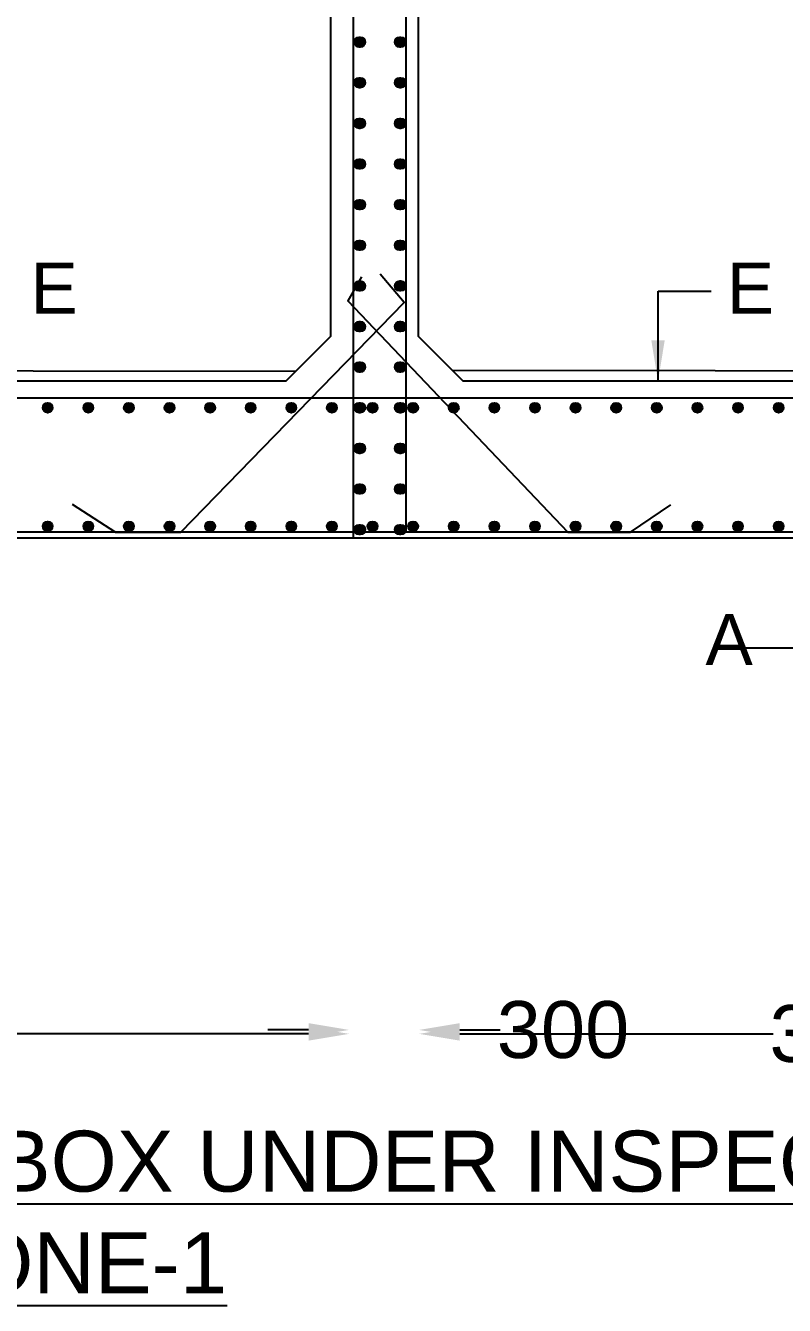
# Model space of a CAD drawing. Header units: millimetres. Extents: x 5124 to 2430164, y 2311 to 45642708.
# Drawn here: x 2342924 to 2346662, y 45629917 to 45636218 of the extents above; entities that cross this region are included whole.
import ezdxf

# ---------------------------------------------------------------- set-up
doc = ezdxf.new("R2010")
doc.units = ezdxf.units.MM
doc.header["$MEASUREMENT"] = 0
for name, color, linetype in [('DIMENSION', 7, 'Continuous'), ('DRAWING', 7, 'Continuous'), ('TEXT', 7, 'Continuous')]:
    doc.layers.add(name, color=color, linetype=linetype)
doc.styles.get("Standard").update_dxf_attribs({"font": 'arial.ttf', "height": 280})
doc.dimstyles.get("Standard").update_dxf_attribs({"dimtxt": 225, "dimasz": 200, "dimexe": 0.18, "dimexo": 0.0625, "dimgap": 0.09, "dimtad": 0, "dimdec": 0, "dimzin": 0, "dimdsep": 46, "dimtxsty": 'Standard', "dimcen": 0.09, "dimse1": 1, "dimse2": 1, "dimadec": 0, "dimazin": 0, "dimtfac": 1, "dimtdec": 0, "dimtofl": 0, "dimtmove": 0, "dimatfit": 3, "dimfxl": 1, "dimtolj": 1, "dimtzin": 0, "dimarcsym": 0})

# ---------------------------------------------------------------- blocks, each defined once
blk = doc.blocks.new('*D85')
at = {"layer": 'Defpoints', "color": 0, "transparency": 16777216}
for p in [(2340196.4, 45631265), (2344517.9, 45631265), (2344517.9, 45631254.3)]:
    blk.add_point(p, dxfattribs=at)
at = {"layer": 'DIMENSION', "color": 0, "lineweight": -2, "transparency": 16777216}
for p, q in [((2340396.4, 45631254.3), (2341939.5, 45631254.3)), ((2344317.9, 45631254.3), (2342774.8, 45631254.3))]:
    blk.add_line(p, q, dxfattribs=at)
at = {"layer": 'DIMENSION', "color": 0, "transparency": 16777216}
for points in [[(2340396.4, 45631287.6), (2340396.4, 45631221), (2340196.4, 45631254.3)], [(2344317.9, 45631287.6), (2344317.9, 45631221), (2344517.9, 45631254.3)]]:
    blk.add_solid(points, dxfattribs=at)
at = {"layer": 'DIMENSION', "color": 0, "transparency": 16777216, "insert": (2342357.2, 45631254.3), "char_height": 280, "attachment_point": 5}
blk.add_mtext('\\A1;3550', dxfattribs=at)
blk = doc.blocks.new('*D86')
at = {"layer": 'Defpoints', "color": 0, "transparency": 16777216}
for p in [(2344517.9, 45631265), (2344862.4, 45631273.6), (2344862.4, 45631265)]:
    blk.add_point(p, dxfattribs=at)
at = {"layer": 'DIMENSION', "color": 0, "lineweight": -2, "transparency": 16777216}
for p, q in [((2344317.9, 45631273.6), (2344117.9, 45631273.6)), ((2345062.4, 45631273.6), (2345262.4, 45631273.6))]:
    blk.add_line(p, q, dxfattribs=at)
at = {"layer": 'DIMENSION', "color": 0, "transparency": 16777216}
for points in [[(2344317.9, 45631307), (2344317.9, 45631240.3), (2344517.9, 45631273.6)], [(2345062.4, 45631307), (2345062.4, 45631240.3), (2344862.4, 45631273.6)]]:
    blk.add_solid(points, dxfattribs=at)
at = {"layer": 'DIMENSION', "color": 0, "transparency": 16777216, "insert": (2345571.2, 45631273.6), "char_height": 280, "attachment_point": 5}
blk.add_mtext('\\A1;300', dxfattribs=at)
blk = doc.blocks.new('*D87')
at = {"layer": 'Defpoints', "color": 0, "transparency": 16777216}
for p in [(2344862.4, 45631265), (2349184, 45631265), (2349184, 45631254.3)]:
    blk.add_point(p, dxfattribs=at)
at = {"layer": 'DIMENSION', "color": 0, "lineweight": -2, "transparency": 16777216}
for p, q in [((2345062.4, 45631254.3), (2346605.6, 45631254.3)), ((2348984, 45631254.3), (2347440.8, 45631254.3))]:
    blk.add_line(p, q, dxfattribs=at)
at = {"layer": 'DIMENSION', "color": 0, "transparency": 16777216}
for points in [[(2345062.4, 45631287.6), (2345062.4, 45631221), (2344862.4, 45631254.3)], [(2348984, 45631287.6), (2348984, 45631221), (2349184, 45631254.3)]]:
    blk.add_solid(points, dxfattribs=at)
at = {"layer": 'DIMENSION', "color": 0, "transparency": 16777216, "insert": (2347023.2, 45631254.3), "char_height": 280, "attachment_point": 5}
blk.add_mtext('\\A1;3550', dxfattribs=at)

msp = doc.modelspace()

# ---------------------------------------------------------------- hatches: boundary and pattern name
at = {"layer": 'DRAWING'}
for points in [[(2344591.6, 45636136.6, 0.973258), (2344543.1, 45636137.9), (2344543.1, 45636135.3, 0.973258)], [(2344591.7, 45636136.6, 1), (2344543.1, 45636136.6, 1)], [(2344592.6, 45636136.6, 0.973258), (2344544.1, 45636137.9), (2344544.1, 45636135.3, 0.973258)], [(2344592.7, 45636136.6, 1), (2344544.1, 45636136.6, 1)], [(2344593.6, 45636136.6, 0.973258), (2344545.1, 45636137.9), (2344545.1, 45636135.3, 0.973258)], [(2344593.7, 45636136.6, 1), (2344545.1, 45636136.6, 1)], [(2344594.6, 45636136.6, 0.973258), (2344546.1, 45636137.9), (2344546.1, 45636135.3, 0.973258)], [(2344594.7, 45636136.6, 1), (2344546.1, 45636136.6, 1)], [(2344595.6, 45636136.6, 0.973258), (2344547.1, 45636137.9), (2344547.1, 45636135.3, 0.973258)], [(2344595.7, 45636136.6, 1), (2344547.1, 45636136.6, 1)], [(2344596.6, 45636136.6, 0.973258), (2344548.1, 45636137.9), (2344548.1, 45636135.3, 0.973258)], [(2344596.7, 45636136.6, 1), (2344548.1, 45636136.6, 1)], [(2344791.6, 45636136.6, 0.973258), (2344743.1, 45636137.9), (2344743.1, 45636135.3, 0.973258)], [(2344791.7, 45636136.6, 1), (2344743.1, 45636136.6, 1)], [(2344792.6, 45636136.6, 0.973258), (2344744.1, 45636137.9), (2344744.1, 45636135.3, 0.973258)], [(2344792.7, 45636136.6, 1), (2344744.1, 45636136.6, 1)], [(2344793.6, 45636136.6, 0.973258), (2344745.1, 45636137.9), (2344745.1, 45636135.3, 0.973258)], [(2344793.7, 45636136.6, 1), (2344745.1, 45636136.6, 1)], [(2344794.6, 45636136.6, 0.973258), (2344746.1, 45636137.9), (2344746.1, 45636135.3, 0.973258)], [(2344794.7, 45636136.6, 1), (2344746.1, 45636136.6, 1)], [(2344795.6, 45636136.6, 0.973258), (2344747.1, 45636137.9), (2344747.1, 45636135.3, 0.973258)], [(2344795.7, 45636136.6, 1), (2344747.1, 45636136.6, 1)], [(2344796.6, 45636136.6, 0.973258), (2344748.1, 45636137.9), (2344748.1, 45636135.3, 0.973258)], [(2344796.7, 45636136.6, 1), (2344748.1, 45636136.6, 1)], [(2344591.6, 45635936.6, 0.973258), (2344543.1, 45635937.9), (2344543.1, 45635935.3, 0.973258)], [(2344591.7, 45635936.6, 1), (2344543.1, 45635936.6, 1)], [(2344592.6, 45635936.6, 0.973258), (2344544.1, 45635937.9), (2344544.1, 45635935.3, 0.973258)], [(2344592.7, 45635936.6, 1), (2344544.1, 45635936.6, 1)], [(2344593.6, 45635936.6, 0.973258), (2344545.1, 45635937.9), (2344545.1, 45635935.3, 0.973258)], [(2344593.7, 45635936.6, 1), (2344545.1, 45635936.6, 1)], [(2344594.6, 45635936.6, 0.973258), (2344546.1, 45635937.9), (2344546.1, 45635935.3, 0.973258)], [(2344594.7, 45635936.6, 1), (2344546.1, 45635936.6, 1)], [(2344595.6, 45635936.6, 0.973258), (2344547.1, 45635937.9), (2344547.1, 45635935.3, 0.973258)], [(2344595.7, 45635936.6, 1), (2344547.1, 45635936.6, 1)], [(2344596.6, 45635936.6, 0.973258), (2344548.1, 45635937.9), (2344548.1, 45635935.3, 0.973258)], [(2344596.7, 45635936.6, 1), (2344548.1, 45635936.6, 1)], [(2344791.6, 45635936.6, 0.973258), (2344743.1, 45635937.9), (2344743.1, 45635935.3, 0.973258)], [(2344791.7, 45635936.6, 1), (2344743.1, 45635936.6, 1)], [(2344792.6, 45635936.6, 0.973258), (2344744.1, 45635937.9), (2344744.1, 45635935.3, 0.973258)], [(2344792.7, 45635936.6, 1), (2344744.1, 45635936.6, 1)], [(2344793.6, 45635936.6, 0.973258), (2344745.1, 45635937.9), (2344745.1, 45635935.3, 0.973258)], [(2344793.7, 45635936.6, 1), (2344745.1, 45635936.6, 1)], [(2344794.6, 45635936.6, 0.973258), (2344746.1, 45635937.9), (2344746.1, 45635935.3, 0.973258)], [(2344794.7, 45635936.6, 1), (2344746.1, 45635936.6, 1)], [(2344795.6, 45635936.6, 0.973258), (2344747.1, 45635937.9), (2344747.1, 45635935.3, 0.973258)], [(2344795.7, 45635936.6, 1), (2344747.1, 45635936.6, 1)], [(2344796.6, 45635936.6, 0.973258), (2344748.1, 45635937.9), (2344748.1, 45635935.3, 0.973258)], [(2344796.7, 45635936.6, 1), (2344748.1, 45635936.6, 1)], [(2344591.6, 45635736.6, 0.973258), (2344543.1, 45635737.9), (2344543.1, 45635735.3, 0.973258)], [(2344591.7, 45635736.6, 1), (2344543.1, 45635736.6, 1)], [(2344592.6, 45635736.6, 0.973258), (2344544.1, 45635737.9), (2344544.1, 45635735.3, 0.973258)], [(2344592.7, 45635736.6, 1), (2344544.1, 45635736.6, 1)], [(2344593.6, 45635736.6, 0.973258), (2344545.1, 45635737.9), (2344545.1, 45635735.3, 0.973258)], [(2344593.7, 45635736.6, 1), (2344545.1, 45635736.6, 1)], [(2344594.6, 45635736.6, 0.973258), (2344546.1, 45635737.9), (2344546.1, 45635735.3, 0.973258)], [(2344594.7, 45635736.6, 1), (2344546.1, 45635736.6, 1)], [(2344595.6, 45635736.6, 0.973258), (2344547.1, 45635737.9), (2344547.1, 45635735.3, 0.973258)], [(2344595.7, 45635736.6, 1), (2344547.1, 45635736.6, 1)], [(2344596.6, 45635736.6, 0.973258), (2344548.1, 45635737.9), (2344548.1, 45635735.3, 0.973258)], [(2344596.7, 45635736.6, 1), (2344548.1, 45635736.6, 1)], [(2344791.6, 45635736.6, 0.973258), (2344743.1, 45635737.9), (2344743.1, 45635735.3, 0.973258)], [(2344791.7, 45635736.6, 1), (2344743.1, 45635736.6, 1)], [(2344792.6, 45635736.6, 0.973258), (2344744.1, 45635737.9), (2344744.1, 45635735.3, 0.973258)], [(2344792.7, 45635736.6, 1), (2344744.1, 45635736.6, 1)], [(2344793.6, 45635736.6, 0.973258), (2344745.1, 45635737.9), (2344745.1, 45635735.3, 0.973258)], [(2344793.7, 45635736.6, 1), (2344745.1, 45635736.6, 1)], [(2344794.6, 45635736.6, 0.973258), (2344746.1, 45635737.9), (2344746.1, 45635735.3, 0.973258)], [(2344794.7, 45635736.6, 1), (2344746.1, 45635736.6, 1)], [(2344795.6, 45635736.6, 0.973258), (2344747.1, 45635737.9), (2344747.1, 45635735.3, 0.973258)], [(2344795.7, 45635736.6, 1), (2344747.1, 45635736.6, 1)], [(2344796.6, 45635736.6, 0.973258), (2344748.1, 45635737.9), (2344748.1, 45635735.3, 0.973258)], [(2344796.7, 45635736.6, 1), (2344748.1, 45635736.6, 1)], [(2344591.6, 45635536.6, 0.973258), (2344543.1, 45635537.9), (2344543.1, 45635535.3, 0.973258)], [(2344591.7, 45635536.6, 1), (2344543.1, 45635536.6, 1)], [(2344592.6, 45635536.6, 0.973258), (2344544.1, 45635537.9), (2344544.1, 45635535.3, 0.973258)], [(2344592.7, 45635536.6, 1), (2344544.1, 45635536.6, 1)], [(2344593.6, 45635536.6, 0.973258), (2344545.1, 45635537.9), (2344545.1, 45635535.3, 0.973258)], [(2344593.7, 45635536.6, 1), (2344545.1, 45635536.6, 1)], [(2344594.6, 45635536.6, 0.973258), (2344546.1, 45635537.9), (2344546.1, 45635535.3, 0.973258)], [(2344594.7, 45635536.6, 1), (2344546.1, 45635536.6, 1)], [(2344595.6, 45635536.6, 0.973258), (2344547.1, 45635537.9), (2344547.1, 45635535.3, 0.973258)], [(2344595.7, 45635536.6, 1), (2344547.1, 45635536.6, 1)], [(2344596.6, 45635536.6, 0.973258), (2344548.1, 45635537.9), (2344548.1, 45635535.3, 0.973258)], [(2344596.7, 45635536.6, 1), (2344548.1, 45635536.6, 1)], [(2344791.6, 45635536.6, 0.973258), (2344743.1, 45635537.9), (2344743.1, 45635535.3, 0.973258)], [(2344791.7, 45635536.6, 1), (2344743.1, 45635536.6, 1)], [(2344792.6, 45635536.6, 0.973258), (2344744.1, 45635537.9), (2344744.1, 45635535.3, 0.973258)], [(2344792.7, 45635536.6, 1), (2344744.1, 45635536.6, 1)], [(2344793.6, 45635536.6, 0.973258), (2344745.1, 45635537.9), (2344745.1, 45635535.3, 0.973258)], [(2344793.7, 45635536.6, 1), (2344745.1, 45635536.6, 1)], [(2344794.6, 45635536.6, 0.973258), (2344746.1, 45635537.9), (2344746.1, 45635535.3, 0.973258)], [(2344794.7, 45635536.6, 1), (2344746.1, 45635536.6, 1)], [(2344795.6, 45635536.6, 0.973258), (2344747.1, 45635537.9), (2344747.1, 45635535.3, 0.973258)], [(2344795.7, 45635536.6, 1), (2344747.1, 45635536.6, 1)], [(2344796.6, 45635536.6, 0.973258), (2344748.1, 45635537.9), (2344748.1, 45635535.3, 0.973258)], [(2344796.7, 45635536.6, 1), (2344748.1, 45635536.6, 1)], [(2344591.6, 45635336.6, 0.973258), (2344543.1, 45635337.9), (2344543.1, 45635335.3, 0.973258)], [(2344591.7, 45635336.6, 1), (2344543.1, 45635336.6, 1)], [(2344592.6, 45635336.6, 0.973258), (2344544.1, 45635337.9), (2344544.1, 45635335.3, 0.973258)], [(2344592.7, 45635336.6, 1), (2344544.1, 45635336.6, 1)], [(2344593.6, 45635336.6, 0.973258), (2344545.1, 45635337.9), (2344545.1, 45635335.3, 0.973258)], [(2344593.7, 45635336.6, 1), (2344545.1, 45635336.6, 1)], [(2344594.6, 45635336.6, 0.973258), (2344546.1, 45635337.9), (2344546.1, 45635335.3, 0.973258)], [(2344594.7, 45635336.6, 1), (2344546.1, 45635336.6, 1)], [(2344595.6, 45635336.6, 0.973258), (2344547.1, 45635337.9), (2344547.1, 45635335.3, 0.973258)], [(2344595.7, 45635336.6, 1), (2344547.1, 45635336.6, 1)], [(2344596.6, 45635336.6, 0.973258), (2344548.1, 45635337.9), (2344548.1, 45635335.3, 0.973258)], [(2344596.7, 45635336.6, 1), (2344548.1, 45635336.6, 1)], [(2344791.6, 45635336.6, 0.973258), (2344743.1, 45635337.9), (2344743.1, 45635335.3, 0.973258)], [(2344791.7, 45635336.6, 1), (2344743.1, 45635336.6, 1)], [(2344792.6, 45635336.6, 0.973258), (2344744.1, 45635337.9), (2344744.1, 45635335.3, 0.973258)], [(2344792.7, 45635336.6, 1), (2344744.1, 45635336.6, 1)], [(2344793.6, 45635336.6, 0.973258), (2344745.1, 45635337.9), (2344745.1, 45635335.3, 0.973258)], [(2344793.7, 45635336.6, 1), (2344745.1, 45635336.6, 1)], [(2344794.6, 45635336.6, 0.973258), (2344746.1, 45635337.9), (2344746.1, 45635335.3, 0.973258)], [(2344794.7, 45635336.6, 1), (2344746.1, 45635336.6, 1)], [(2344795.6, 45635336.6, 0.973258), (2344747.1, 45635337.9), (2344747.1, 45635335.3, 0.973258)], [(2344795.7, 45635336.6, 1), (2344747.1, 45635336.6, 1)], [(2344796.6, 45635336.6, 0.973258), (2344748.1, 45635337.9), (2344748.1, 45635335.3, 0.973258)], [(2344796.7, 45635336.6, 1), (2344748.1, 45635336.6, 1)], [(2344591.6, 45635136.6, 0.973258), (2344543.1, 45635137.9), (2344543.1, 45635135.3, 0.973258)], [(2344591.7, 45635136.6, 1), (2344543.1, 45635136.6, 1)], [(2344592.6, 45635136.6, 0.973258), (2344544.1, 45635137.9), (2344544.1, 45635135.3, 0.973258)], [(2344592.7, 45635136.6, 1), (2344544.1, 45635136.6, 1)], [(2344593.6, 45635136.6, 0.973258), (2344545.1, 45635137.9), (2344545.1, 45635135.3, 0.973258)], [(2344593.7, 45635136.6, 1), (2344545.1, 45635136.6, 1)], [(2344594.6, 45635136.6, 0.973258), (2344546.1, 45635137.9), (2344546.1, 45635135.3, 0.973258)], [(2344594.7, 45635136.6, 1), (2344546.1, 45635136.6, 1)], [(2344595.6, 45635136.6, 0.973258), (2344547.1, 45635137.9), (2344547.1, 45635135.3, 0.973258)], [(2344595.7, 45635136.6, 1), (2344547.1, 45635136.6, 1)], [(2344596.6, 45635136.6, 0.973258), (2344548.1, 45635137.9), (2344548.1, 45635135.3, 0.973258)], [(2344596.7, 45635136.6, 1), (2344548.1, 45635136.6, 1)], [(2344791.6, 45635136.6, 0.973258), (2344743.1, 45635137.9), (2344743.1, 45635135.3, 0.973258)], [(2344791.7, 45635136.6, 1), (2344743.1, 45635136.6, 1)], [(2344792.6, 45635136.6, 0.973258), (2344744.1, 45635137.9), (2344744.1, 45635135.3, 0.973258)], [(2344792.7, 45635136.6, 1), (2344744.1, 45635136.6, 1)], [(2344793.6, 45635136.6, 0.973258), (2344745.1, 45635137.9), (2344745.1, 45635135.3, 0.973258)], [(2344793.7, 45635136.6, 1), (2344745.1, 45635136.6, 1)], [(2344794.6, 45635136.6, 0.973258), (2344746.1, 45635137.9), (2344746.1, 45635135.3, 0.973258)], [(2344794.7, 45635136.6, 1), (2344746.1, 45635136.6, 1)], [(2344795.6, 45635136.6, 0.973258), (2344747.1, 45635137.9), (2344747.1, 45635135.3, 0.973258)], [(2344795.7, 45635136.6, 1), (2344747.1, 45635136.6, 1)], [(2344796.6, 45635136.6, 0.973258), (2344748.1, 45635137.9), (2344748.1, 45635135.3, 0.973258)], [(2344796.7, 45635136.6, 1), (2344748.1, 45635136.6, 1)], [(2344591.6, 45634936.6, 0.973258), (2344543.1, 45634937.9), (2344543.1, 45634935.3, 0.973258)], [(2344591.7, 45634936.6, 1), (2344543.1, 45634936.6, 1)], [(2344592.6, 45634936.6, 0.973258), (2344544.1, 45634937.9), (2344544.1, 45634935.3, 0.973258)], [(2344592.7, 45634936.6, 1), (2344544.1, 45634936.6, 1)], [(2344593.6, 45634936.6, 0.973258), (2344545.1, 45634937.9), (2344545.1, 45634935.3, 0.973258)], [(2344593.7, 45634936.6, 1), (2344545.1, 45634936.6, 1)], [(2344594.6, 45634936.6, 0.973258), (2344546.1, 45634937.9), (2344546.1, 45634935.3, 0.973258)], [(2344594.7, 45634936.6, 1), (2344546.1, 45634936.6, 1)], [(2344595.6, 45634936.6, 0.973258), (2344547.1, 45634937.9), (2344547.1, 45634935.3, 0.973258)], [(2344595.7, 45634936.6, 1), (2344547.1, 45634936.6, 1)], [(2344596.6, 45634936.6, 0.973258), (2344548.1, 45634937.9), (2344548.1, 45634935.3, 0.973258)], [(2344596.7, 45634936.6, 1), (2344548.1, 45634936.6, 1)], [(2344791.6, 45634936.6, 0.973258), (2344743.1, 45634937.9), (2344743.1, 45634935.3, 0.973258)], [(2344791.7, 45634936.6, 1), (2344743.1, 45634936.6, 1)], [(2344792.6, 45634936.6, 0.973258), (2344744.1, 45634937.9), (2344744.1, 45634935.3, 0.973258)], [(2344792.7, 45634936.6, 1), (2344744.1, 45634936.6, 1)], [(2344793.6, 45634936.6, 0.973258), (2344745.1, 45634937.9), (2344745.1, 45634935.3, 0.973258)], [(2344793.7, 45634936.6, 1), (2344745.1, 45634936.6, 1)], [(2344794.6, 45634936.6, 0.973258), (2344746.1, 45634937.9), (2344746.1, 45634935.3, 0.973258)], [(2344794.7, 45634936.6, 1), (2344746.1, 45634936.6, 1)], [(2344795.6, 45634936.6, 0.973258), (2344747.1, 45634937.9), (2344747.1, 45634935.3, 0.973258)], [(2344795.7, 45634936.6, 1), (2344747.1, 45634936.6, 1)], [(2344796.6, 45634936.6, 0.973258), (2344748.1, 45634937.9), (2344748.1, 45634935.3, 0.973258)], [(2344796.7, 45634936.6, 1), (2344748.1, 45634936.6, 1)], [(2344591.6, 45634736.6, 0.973258), (2344543.1, 45634737.9), (2344543.1, 45634735.3, 0.973258)], [(2344591.7, 45634736.6, 1), (2344543.1, 45634736.6, 1)], [(2344592.6, 45634736.6, 0.973258), (2344544.1, 45634737.9), (2344544.1, 45634735.3, 0.973258)], [(2344592.7, 45634736.6, 1), (2344544.1, 45634736.6, 1)], [(2344593.6, 45634736.6, 0.973258), (2344545.1, 45634737.9), (2344545.1, 45634735.3, 0.973258)], [(2344593.7, 45634736.6, 1), (2344545.1, 45634736.6, 1)], [(2344594.6, 45634736.6, 0.973258), (2344546.1, 45634737.9), (2344546.1, 45634735.3, 0.973258)], [(2344594.7, 45634736.6, 1), (2344546.1, 45634736.6, 1)], [(2344595.6, 45634736.6, 0.973258), (2344547.1, 45634737.9), (2344547.1, 45634735.3, 0.973258)], [(2344595.7, 45634736.6, 1), (2344547.1, 45634736.6, 1)], [(2344596.6, 45634736.6, 0.973258), (2344548.1, 45634737.9), (2344548.1, 45634735.3, 0.973258)], [(2344596.7, 45634736.6, 1), (2344548.1, 45634736.6, 1)], [(2344791.6, 45634736.6, 0.973258), (2344743.1, 45634737.9), (2344743.1, 45634735.3, 0.973258)], [(2344791.7, 45634736.6, 1), (2344743.1, 45634736.6, 1)], [(2344792.6, 45634736.6, 0.973258), (2344744.1, 45634737.9), (2344744.1, 45634735.3, 0.973258)], [(2344792.7, 45634736.6, 1), (2344744.1, 45634736.6, 1)], [(2344793.6, 45634736.6, 0.973258), (2344745.1, 45634737.9), (2344745.1, 45634735.3, 0.973258)], [(2344793.7, 45634736.6, 1), (2344745.1, 45634736.6, 1)], [(2344794.6, 45634736.6, 0.973258), (2344746.1, 45634737.9), (2344746.1, 45634735.3, 0.973258)], [(2344794.7, 45634736.6, 1), (2344746.1, 45634736.6, 1)], [(2344795.6, 45634736.6, 0.973258), (2344747.1, 45634737.9), (2344747.1, 45634735.3, 0.973258)], [(2344795.7, 45634736.6, 1), (2344747.1, 45634736.6, 1)], [(2344796.6, 45634736.6, 0.973258), (2344748.1, 45634737.9), (2344748.1, 45634735.3, 0.973258)], [(2344796.7, 45634736.6, 1), (2344748.1, 45634736.6, 1)], [(2344591.6, 45634536.6, 0.973258), (2344543.1, 45634537.9), (2344543.1, 45634535.3, 0.973258)], [(2344591.7, 45634536.6, 1), (2344543.1, 45634536.6, 1)], [(2344592.6, 45634536.6, 0.973258), (2344544.1, 45634537.9), (2344544.1, 45634535.3, 0.973258)], [(2344592.7, 45634536.6, 1), (2344544.1, 45634536.6, 1)], [(2344593.6, 45634536.6, 0.973258), (2344545.1, 45634537.9), (2344545.1, 45634535.3, 0.973258)], [(2344593.7, 45634536.6, 1), (2344545.1, 45634536.6, 1)], [(2344594.6, 45634536.6, 0.973258), (2344546.1, 45634537.9), (2344546.1, 45634535.3, 0.973258)], [(2344594.7, 45634536.6, 1), (2344546.1, 45634536.6, 1)], [(2344595.6, 45634536.6, 0.973258), (2344547.1, 45634537.9), (2344547.1, 45634535.3, 0.973258)], [(2344595.7, 45634536.6, 1), (2344547.1, 45634536.6, 1)], [(2344596.6, 45634536.6, 0.973258), (2344548.1, 45634537.9), (2344548.1, 45634535.3, 0.973258)], [(2344596.7, 45634536.6, 1), (2344548.1, 45634536.6, 1)], [(2344791.6, 45634536.6, 0.973258), (2344743.1, 45634537.9), (2344743.1, 45634535.3, 0.973258)], [(2344791.7, 45634536.6, 1), (2344743.1, 45634536.6, 1)], [(2344792.6, 45634536.6, 0.973258), (2344744.1, 45634537.9), (2344744.1, 45634535.3, 0.973258)], [(2344792.7, 45634536.6, 1), (2344744.1, 45634536.6, 1)], [(2344793.6, 45634536.6, 0.973258), (2344745.1, 45634537.9), (2344745.1, 45634535.3, 0.973258)], [(2344793.7, 45634536.6, 1), (2344745.1, 45634536.6, 1)], [(2344794.6, 45634536.6, 0.973258), (2344746.1, 45634537.9), (2344746.1, 45634535.3, 0.973258)], [(2344794.7, 45634536.6, 1), (2344746.1, 45634536.6, 1)], [(2344795.6, 45634536.6, 0.973258), (2344747.1, 45634537.9), (2344747.1, 45634535.3, 0.973258)], [(2344795.7, 45634536.6, 1), (2344747.1, 45634536.6, 1)], [(2344796.6, 45634536.6, 0.973258), (2344748.1, 45634537.9), (2344748.1, 45634535.3, 0.973258)], [(2344796.7, 45634536.6, 1), (2344748.1, 45634536.6, 1)], [(2343057.4, 45634336.6, 0.973258), (2343008.9, 45634337.9), (2343008.9, 45634335.3, 0.973258)], [(2343057.5, 45634336.6, 0.973258), (2343008.9, 45634337.9), (2343008.9, 45634335.3, 0.973258)], [(2343257.4, 45634336.6, 0.973258), (2343208.9, 45634337.9), (2343208.9, 45634335.3, 0.973258)], [(2343257.5, 45634336.6, 0.973258), (2343208.9, 45634337.9), (2343208.9, 45634335.3, 0.973258)], [(2343457.4, 45634336.6, 0.973258), (2343408.9, 45634337.9), (2343408.9, 45634335.3, 0.973258)], [(2343457.5, 45634336.6, 0.973258), (2343408.9, 45634337.9), (2343408.9, 45634335.3, 0.973258)], [(2343657.4, 45634336.6, 0.973258), (2343608.9, 45634337.9), (2343608.9, 45634335.3, 0.973258)], [(2343657.5, 45634336.6, 0.973258), (2343608.9, 45634337.9), (2343608.9, 45634335.3, 0.973258)], [(2343857.4, 45634336.6, 0.973258), (2343808.9, 45634337.9), (2343808.9, 45634335.3, 0.973258)], [(2343857.5, 45634336.6, 0.973258), (2343808.9, 45634337.9), (2343808.9, 45634335.3, 0.973258)], [(2344057.4, 45634336.6, 0.973258), (2344008.9, 45634337.9), (2344008.9, 45634335.3, 0.973258)], [(2344057.5, 45634336.6, 0.973258), (2344008.9, 45634337.9), (2344008.9, 45634335.3, 0.973258)], [(2344257.4, 45634336.6, 0.973258), (2344208.9, 45634337.9), (2344208.9, 45634335.3, 0.973258)], [(2344257.5, 45634336.6, 0.973258), (2344208.9, 45634337.9), (2344208.9, 45634335.3, 0.973258)], [(2344457.4, 45634336.6, 0.973258), (2344408.9, 45634337.9), (2344408.9, 45634335.3, 0.973258)], [(2344457.5, 45634336.6, 0.973258), (2344408.9, 45634337.9), (2344408.9, 45634335.3, 0.973258)], [(2344591.6, 45634336.6, 0.973258), (2344543.1, 45634337.9), (2344543.1, 45634335.3, 0.973258)], [(2344591.7, 45634336.6, 1), (2344543.1, 45634336.6, 1)], [(2344592.6, 45634336.6, 0.973258), (2344544.1, 45634337.9), (2344544.1, 45634335.3, 0.973258)], [(2344592.7, 45634336.6, 1), (2344544.1, 45634336.6, 1)], [(2344593.6, 45634336.6, 0.973258), (2344545.1, 45634337.9), (2344545.1, 45634335.3, 0.973258)], [(2344593.7, 45634336.6, 1), (2344545.1, 45634336.6, 1)], [(2344594.6, 45634336.6, 0.973258), (2344546.1, 45634337.9), (2344546.1, 45634335.3, 0.973258)], [(2344594.7, 45634336.6, 1), (2344546.1, 45634336.6, 1)], [(2344595.6, 45634336.6, 0.973258), (2344547.1, 45634337.9), (2344547.1, 45634335.3, 0.973258)], [(2344595.7, 45634336.6, 1), (2344547.1, 45634336.6, 1)], [(2344596.6, 45634336.6, 0.973258), (2344548.1, 45634337.9), (2344548.1, 45634335.3, 0.973258)], [(2344596.7, 45634336.6, 1), (2344548.1, 45634336.6, 1)], [(2344657.4, 45634336.6, 0.973258), (2344608.9, 45634337.9), (2344608.9, 45634335.3, 0.973258)], [(2344657.5, 45634336.6, 0.973258), (2344608.9, 45634337.9), (2344608.9, 45634335.3, 0.973258)], [(2344791.6, 45634336.6, 0.973258), (2344743.1, 45634337.9), (2344743.1, 45634335.3, 0.973258)], [(2344791.7, 45634336.6, 1), (2344743.1, 45634336.6, 1)], [(2344792.6, 45634336.6, 0.973258), (2344744.1, 45634337.9), (2344744.1, 45634335.3, 0.973258)], [(2344792.7, 45634336.6, 1), (2344744.1, 45634336.6, 1)], [(2344793.6, 45634336.6, 0.973258), (2344745.1, 45634337.9), (2344745.1, 45634335.3, 0.973258)], [(2344793.7, 45634336.6, 1), (2344745.1, 45634336.6, 1)], [(2344794.6, 45634336.6, 0.973258), (2344746.1, 45634337.9), (2344746.1, 45634335.3, 0.973258)], [(2344794.7, 45634336.6, 1), (2344746.1, 45634336.6, 1)], [(2344795.6, 45634336.6, 0.973258), (2344747.1, 45634337.9), (2344747.1, 45634335.3, 0.973258)], [(2344795.7, 45634336.6, 1), (2344747.1, 45634336.6, 1)], [(2344796.6, 45634336.6, 0.973258), (2344748.1, 45634337.9), (2344748.1, 45634335.3, 0.973258)], [(2344796.7, 45634336.6, 1), (2344748.1, 45634336.6, 1)], [(2344857.4, 45634336.6, 0.973258), (2344808.9, 45634337.9), (2344808.9, 45634335.3, 0.973258)], [(2344857.5, 45634336.6, 0.973258), (2344808.9, 45634337.9), (2344808.9, 45634335.3, 0.973258)], [(2345057.4, 45634336.6, 0.973258), (2345008.9, 45634337.9), (2345008.9, 45634335.3, 0.973258)], [(2345057.5, 45634336.6, 0.973258), (2345008.9, 45634337.9), (2345008.9, 45634335.3, 0.973258)], [(2345257.4, 45634336.6, 0.973258), (2345208.9, 45634337.9), (2345208.9, 45634335.3, 0.973258)], [(2345257.5, 45634336.6, 0.973258), (2345208.9, 45634337.9), (2345208.9, 45634335.3, 0.973258)], [(2345457.4, 45634336.6, 0.973258), (2345408.9, 45634337.9), (2345408.9, 45634335.3, 0.973258)], [(2345457.5, 45634336.6, 0.973258), (2345408.9, 45634337.9), (2345408.9, 45634335.3, 0.973258)], [(2345657.4, 45634336.6, 0.973258), (2345608.9, 45634337.9), (2345608.9, 45634335.3, 0.973258)], [(2345657.5, 45634336.6, 0.973258), (2345608.9, 45634337.9), (2345608.9, 45634335.3, 0.973258)], [(2345857.4, 45634336.6, 0.973258), (2345808.9, 45634337.9), (2345808.9, 45634335.3, 0.973258)], [(2345857.5, 45634336.6, 0.973258), (2345808.9, 45634337.9), (2345808.9, 45634335.3, 0.973258)], [(2346057.4, 45634336.6, 0.973258), (2346008.9, 45634337.9), (2346008.9, 45634335.3, 0.973258)], [(2346057.5, 45634336.6, 0.973258), (2346008.9, 45634337.9), (2346008.9, 45634335.3, 0.973258)], [(2346257.4, 45634336.6, 0.973258), (2346208.9, 45634337.9), (2346208.9, 45634335.3, 0.973258)], [(2346257.5, 45634336.6, 0.973258), (2346208.9, 45634337.9), (2346208.9, 45634335.3, 0.973258)], [(2346457.4, 45634336.6, 0.973258), (2346408.9, 45634337.9), (2346408.9, 45634335.3, 0.973258)], [(2346457.5, 45634336.6, 0.973258), (2346408.9, 45634337.9), (2346408.9, 45634335.3, 0.973258)], [(2346657.4, 45634336.6, 0.973258), (2346608.9, 45634337.9), (2346608.9, 45634335.3, 0.973258)], [(2346657.5, 45634336.6, 0.973258), (2346608.9, 45634337.9), (2346608.9, 45634335.3, 0.973258)], [(2344591.6, 45634136.6, 0.973258), (2344543.1, 45634137.9), (2344543.1, 45634135.3, 0.973258)], [(2344591.7, 45634136.6, 1), (2344543.1, 45634136.6, 1)], [(2344592.6, 45634136.6, 0.973258), (2344544.1, 45634137.9), (2344544.1, 45634135.3, 0.973258)], [(2344592.7, 45634136.6, 1), (2344544.1, 45634136.6, 1)], [(2344593.6, 45634136.6, 0.973258), (2344545.1, 45634137.9), (2344545.1, 45634135.3, 0.973258)], [(2344593.7, 45634136.6, 1), (2344545.1, 45634136.6, 1)], [(2344594.6, 45634136.6, 0.973258), (2344546.1, 45634137.9), (2344546.1, 45634135.3, 0.973258)], [(2344594.7, 45634136.6, 1), (2344546.1, 45634136.6, 1)], [(2344595.6, 45634136.6, 0.973258), (2344547.1, 45634137.9), (2344547.1, 45634135.3, 0.973258)], [(2344595.7, 45634136.6, 1), (2344547.1, 45634136.6, 1)], [(2344596.6, 45634136.6, 0.973258), (2344548.1, 45634137.9), (2344548.1, 45634135.3, 0.973258)], [(2344596.7, 45634136.6, 1), (2344548.1, 45634136.6, 1)], [(2344791.6, 45634136.6, 0.973258), (2344743.1, 45634137.9), (2344743.1, 45634135.3, 0.973258)], [(2344791.7, 45634136.6, 1), (2344743.1, 45634136.6, 1)], [(2344792.6, 45634136.6, 0.973258), (2344744.1, 45634137.9), (2344744.1, 45634135.3, 0.973258)], [(2344792.7, 45634136.6, 1), (2344744.1, 45634136.6, 1)], [(2344793.6, 45634136.6, 0.973258), (2344745.1, 45634137.9), (2344745.1, 45634135.3, 0.973258)], [(2344793.7, 45634136.6, 1), (2344745.1, 45634136.6, 1)], [(2344794.6, 45634136.6, 0.973258), (2344746.1, 45634137.9), (2344746.1, 45634135.3, 0.973258)], [(2344794.7, 45634136.6, 1), (2344746.1, 45634136.6, 1)], [(2344795.6, 45634136.6, 0.973258), (2344747.1, 45634137.9), (2344747.1, 45634135.3, 0.973258)], [(2344795.7, 45634136.6, 1), (2344747.1, 45634136.6, 1)], [(2344796.6, 45634136.6, 0.973258), (2344748.1, 45634137.9), (2344748.1, 45634135.3, 0.973258)], [(2344796.7, 45634136.6, 1), (2344748.1, 45634136.6, 1)], [(2344591.6, 45633936.6, 0.973258), (2344543.1, 45633937.9), (2344543.1, 45633935.3, 0.973258)], [(2344591.7, 45633936.6, 1), (2344543.1, 45633936.6, 1)], [(2344592.6, 45633936.6, 0.973258), (2344544.1, 45633937.9), (2344544.1, 45633935.3, 0.973258)], [(2344592.7, 45633936.6, 1), (2344544.1, 45633936.6, 1)], [(2344593.6, 45633936.6, 0.973258), (2344545.1, 45633937.9), (2344545.1, 45633935.3, 0.973258)], [(2344593.7, 45633936.6, 1), (2344545.1, 45633936.6, 1)], [(2344594.6, 45633936.6, 0.973258), (2344546.1, 45633937.9), (2344546.1, 45633935.3, 0.973258)], [(2344594.7, 45633936.6, 1), (2344546.1, 45633936.6, 1)], [(2344595.6, 45633936.6, 0.973258), (2344547.1, 45633937.9), (2344547.1, 45633935.3, 0.973258)], [(2344595.7, 45633936.6, 1), (2344547.1, 45633936.6, 1)], [(2344596.6, 45633936.6, 0.973258), (2344548.1, 45633937.9), (2344548.1, 45633935.3, 0.973258)], [(2344596.7, 45633936.6, 1), (2344548.1, 45633936.6, 1)], [(2344791.6, 45633936.6, 0.973258), (2344743.1, 45633937.9), (2344743.1, 45633935.3, 0.973258)], [(2344791.7, 45633936.6, 1), (2344743.1, 45633936.6, 1)], [(2344792.6, 45633936.6, 0.973258), (2344744.1, 45633937.9), (2344744.1, 45633935.3, 0.973258)], [(2344792.7, 45633936.6, 1), (2344744.1, 45633936.6, 1)], [(2344793.6, 45633936.6, 0.973258), (2344745.1, 45633937.9), (2344745.1, 45633935.3, 0.973258)], [(2344793.7, 45633936.6, 1), (2344745.1, 45633936.6, 1)], [(2344794.6, 45633936.6, 0.973258), (2344746.1, 45633937.9), (2344746.1, 45633935.3, 0.973258)], [(2344794.7, 45633936.6, 1), (2344746.1, 45633936.6, 1)], [(2344795.6, 45633936.6, 0.973258), (2344747.1, 45633937.9), (2344747.1, 45633935.3, 0.973258)], [(2344795.7, 45633936.6, 1), (2344747.1, 45633936.6, 1)], [(2344796.6, 45633936.6, 0.973258), (2344748.1, 45633937.9), (2344748.1, 45633935.3, 0.973258)], [(2344796.7, 45633936.6, 1), (2344748.1, 45633936.6, 1)], [(2343057.4, 45633753.1, 0.973258), (2343008.9, 45633754.4), (2343008.9, 45633751.8, 0.973258)], [(2343057.5, 45633753.1, 1), (2343008.9, 45633753.1, 1)], [(2343257.4, 45633753.1, 0.973258), (2343208.9, 45633754.4), (2343208.9, 45633751.8, 0.973258)], [(2343257.5, 45633753.1, 1), (2343208.9, 45633753.1, 1)], [(2343457.4, 45633753.1, 0.973258), (2343408.9, 45633754.4), (2343408.9, 45633751.8, 0.973258)], [(2343457.5, 45633753.1, 1), (2343408.9, 45633753.1, 1)], [(2343657.4, 45633753.1, 0.973258), (2343608.9, 45633754.4), (2343608.9, 45633751.8, 0.973258)], [(2343657.5, 45633753.1, 1), (2343608.9, 45633753.1, 1)], [(2343857.4, 45633753.1, 0.973258), (2343808.9, 45633754.4), (2343808.9, 45633751.8, 0.973258)], [(2343857.5, 45633753.1, 1), (2343808.9, 45633753.1, 1)], [(2344057.4, 45633753.1, 0.973258), (2344008.9, 45633754.4), (2344008.9, 45633751.8, 0.973258)], [(2344057.5, 45633753.1, 1), (2344008.9, 45633753.1, 1)], [(2344257.4, 45633753.1, 0.973258), (2344208.9, 45633754.4), (2344208.9, 45633751.8, 0.973258)], [(2344257.5, 45633753.1, 1), (2344208.9, 45633753.1, 1)], [(2344457.4, 45633753.1, 0.973258), (2344408.9, 45633754.4), (2344408.9, 45633751.8, 0.973258)], [(2344457.5, 45633753.1, 1), (2344408.9, 45633753.1, 1)], [(2344657.4, 45633753.1, 0.973258), (2344608.9, 45633754.4), (2344608.9, 45633751.8, 0.973258)], [(2344657.5, 45633753.1, 1), (2344608.9, 45633753.1, 1)], [(2344857.4, 45633753.1, 0.973258), (2344808.9, 45633754.4), (2344808.9, 45633751.8, 0.973258)], [(2344857.5, 45633753.1, 1), (2344808.9, 45633753.1, 1)], [(2345057.4, 45633753.1, 0.973258), (2345008.9, 45633754.4), (2345008.9, 45633751.8, 0.973258)], [(2345057.5, 45633753.1, 1), (2345008.9, 45633753.1, 1)], [(2345257.4, 45633753.1, 0.973258), (2345208.9, 45633754.4), (2345208.9, 45633751.8, 0.973258)], [(2345257.5, 45633753.1, 1), (2345208.9, 45633753.1, 1)], [(2345457.4, 45633753.1, 0.973258), (2345408.9, 45633754.4), (2345408.9, 45633751.8, 0.973258)], [(2345457.5, 45633753.1, 1), (2345408.9, 45633753.1, 1)], [(2345657.4, 45633753.1, 0.973258), (2345608.9, 45633754.4), (2345608.9, 45633751.8, 0.973258)], [(2345657.5, 45633753.1, 1), (2345608.9, 45633753.1, 1)], [(2345857.4, 45633753.1, 0.973258), (2345808.9, 45633754.4), (2345808.9, 45633751.8, 0.973258)], [(2345857.5, 45633753.1, 1), (2345808.9, 45633753.1, 1)], [(2346057.4, 45633753.1, 0.973258), (2346008.9, 45633754.4), (2346008.9, 45633751.8, 0.973258)], [(2346057.5, 45633753.1, 1), (2346008.9, 45633753.1, 1)], [(2346257.4, 45633753.1, 0.973258), (2346208.9, 45633754.4), (2346208.9, 45633751.8, 0.973258)], [(2346257.5, 45633753.1, 1), (2346208.9, 45633753.1, 1)], [(2346457.4, 45633753.1, 0.973258), (2346408.9, 45633754.4), (2346408.9, 45633751.8, 0.973258)], [(2346457.5, 45633753.1, 1), (2346408.9, 45633753.1, 1)], [(2346657.4, 45633753.1, 0.973258), (2346608.9, 45633754.4), (2346608.9, 45633751.8, 0.973258)], [(2346657.5, 45633753.1, 1), (2346608.9, 45633753.1, 1)], [(2344591.6, 45633736.6, 0.973258), (2344543.1, 45633737.9), (2344543.1, 45633735.3, 0.973258)], [(2344591.7, 45633736.6, 1), (2344543.1, 45633736.6, 1)], [(2344592.6, 45633736.6, 0.973258), (2344544.1, 45633737.9), (2344544.1, 45633735.3, 0.973258)], [(2344592.7, 45633736.6, 1), (2344544.1, 45633736.6, 1)], [(2344593.6, 45633736.6, 0.973258), (2344545.1, 45633737.9), (2344545.1, 45633735.3, 0.973258)], [(2344593.7, 45633736.6, 1), (2344545.1, 45633736.6, 1)], [(2344594.6, 45633736.6, 0.973258), (2344546.1, 45633737.9), (2344546.1, 45633735.3, 0.973258)], [(2344594.7, 45633736.6, 1), (2344546.1, 45633736.6, 1)], [(2344595.6, 45633736.6, 0.973258), (2344547.1, 45633737.9), (2344547.1, 45633735.3, 0.973258)], [(2344595.7, 45633736.6, 1), (2344547.1, 45633736.6, 1)], [(2344596.6, 45633736.6, 0.973258), (2344548.1, 45633737.9), (2344548.1, 45633735.3, 0.973258)], [(2344596.7, 45633736.6, 1), (2344548.1, 45633736.6, 1)], [(2344791.6, 45633736.6, 0.973258), (2344743.1, 45633737.9), (2344743.1, 45633735.3, 0.973258)], [(2344791.7, 45633736.6, 1), (2344743.1, 45633736.6, 1)], [(2344792.6, 45633736.6, 0.973258), (2344744.1, 45633737.9), (2344744.1, 45633735.3, 0.973258)], [(2344792.7, 45633736.6, 1), (2344744.1, 45633736.6, 1)], [(2344793.6, 45633736.6, 0.973258), (2344745.1, 45633737.9), (2344745.1, 45633735.3, 0.973258)], [(2344793.7, 45633736.6, 1), (2344745.1, 45633736.6, 1)], [(2344794.6, 45633736.6, 0.973258), (2344746.1, 45633737.9), (2344746.1, 45633735.3, 0.973258)], [(2344794.7, 45633736.6, 1), (2344746.1, 45633736.6, 1)], [(2344795.6, 45633736.6, 0.973258), (2344747.1, 45633737.9), (2344747.1, 45633735.3, 0.973258)], [(2344795.7, 45633736.6, 1), (2344747.1, 45633736.6, 1)], [(2344796.6, 45633736.6, 0.973258), (2344748.1, 45633737.9), (2344748.1, 45633735.3, 0.973258)], [(2344796.7, 45633736.6, 1), (2344748.1, 45633736.6, 1)]]:
    msp.add_hatch(color=256, dxfattribs=at).paths.add_polyline_path(points)

# ---------------------------------------------------------------- linework, layer by layer
for points in [[(2330308.7, 45639963.2), (2354308.1, 45639963.2), (2354308.1, 45633695), (2330308.7, 45633695)], [(2330338.5, 45639933.4), (2354278.3, 45639933.4), (2354278.3, 45633724.8), (2330338.5, 45633724.8)], [(2340424.3, 45639256.6), (2344205.8, 45639256.6), (2344426.1, 45639036.3), (2344426.1, 45634688.1), (2344205.8, 45634467.8), (2340424.3, 45634467.8), (2340204, 45634688.1), (2340204, 45639036.3)], [(2345079.3, 45639256.6), (2348860.9, 45639256.6), (2349081.1, 45639036.3), (2349081.1, 45634688.1), (2348860.9, 45634467.8), (2345079.3, 45634467.8), (2344859, 45634688.1), (2344859, 45639036.3)]]:
    msp.add_lwpolyline(points, close=True, dxfattribs=at)
for points in [[(2344538.4, 45639909.2), (2344538.4, 45633700.5)], [(2344797.3, 45639933.4), (2344797.3, 45633724.8)], [(2343154.4, 45633862.8), (2343367.7, 45633724.8), (2343689.1, 45633724.8), (2344789.2, 45634855.4), (2344669.9, 45634993.9)], [(2344578.6, 45634981.7), (2344511.7, 45634863), (2345594.8, 45633724.8), (2345904.3, 45633724.8), (2346102.6, 45633859.2)], [(2340370.9, 45634521.2), (2344255, 45634517.1)], [(2345025.9, 45634521.2), (2348910.1, 45634517.1)], [(2330338.5, 45634385.9), (2354278.3, 45634385.9)]]:
    msp.add_lwpolyline(points, dxfattribs=at)
for centre in [(2344567.4, 45636136.6), (2344567.4, 45636136.6), (2344568.4, 45636136.6), (2344568.4, 45636136.6), (2344569.4, 45636136.6), (2344569.4, 45636136.6), (2344570.4, 45636136.6), (2344570.4, 45636136.6), (2344571.4, 45636136.6), (2344571.4, 45636136.6), (2344572.4, 45636136.6), (2344572.4, 45636136.6), (2344767.4, 45636136.6), (2344767.4, 45636136.6), (2344768.4, 45636136.6), (2344768.4, 45636136.6), (2344769.4, 45636136.6), (2344769.4, 45636136.6), (2344770.4, 45636136.6), (2344770.4, 45636136.6), (2344771.4, 45636136.6), (2344771.4, 45636136.6), (2344772.4, 45636136.6), (2344772.4, 45636136.6), (2344567.4, 45635936.6), (2344567.4, 45635936.6), (2344568.4, 45635936.6), (2344568.4, 45635936.6), (2344569.4, 45635936.6), (2344569.4, 45635936.6), (2344570.4, 45635936.6), (2344570.4, 45635936.6), (2344571.4, 45635936.6), (2344571.4, 45635936.6), (2344572.4, 45635936.6), (2344572.4, 45635936.6), (2344767.4, 45635936.6), (2344767.4, 45635936.6), (2344768.4, 45635936.6), (2344768.4, 45635936.6), (2344769.4, 45635936.6), (2344769.4, 45635936.6), (2344770.4, 45635936.6), (2344770.4, 45635936.6), (2344771.4, 45635936.6), (2344771.4, 45635936.6), (2344772.4, 45635936.6), (2344772.4, 45635936.6), (2344567.4, 45635736.6), (2344567.4, 45635736.6), (2344568.4, 45635736.6), (2344568.4, 45635736.6), (2344569.4, 45635736.6), (2344569.4, 45635736.6), (2344570.4, 45635736.6), (2344570.4, 45635736.6), (2344571.4, 45635736.6), (2344571.4, 45635736.6), (2344572.4, 45635736.6), (2344572.4, 45635736.6), (2344767.4, 45635736.6), (2344767.4, 45635736.6), (2344768.4, 45635736.6), (2344768.4, 45635736.6), (2344769.4, 45635736.6), (2344769.4, 45635736.6), (2344770.4, 45635736.6), (2344770.4, 45635736.6), (2344771.4, 45635736.6), (2344771.4, 45635736.6), (2344772.4, 45635736.6), (2344772.4, 45635736.6), (2344567.4, 45635536.6), (2344567.4, 45635536.6), (2344568.4, 45635536.6), (2344568.4, 45635536.6), (2344569.4, 45635536.6), (2344569.4, 45635536.6), (2344570.4, 45635536.6), (2344570.4, 45635536.6), (2344571.4, 45635536.6), (2344571.4, 45635536.6), (2344572.4, 45635536.6), (2344572.4, 45635536.6), (2344767.4, 45635536.6), (2344767.4, 45635536.6), (2344768.4, 45635536.6), (2344768.4, 45635536.6), (2344769.4, 45635536.6), (2344769.4, 45635536.6), (2344770.4, 45635536.6), (2344770.4, 45635536.6), (2344771.4, 45635536.6), (2344771.4, 45635536.6), (2344772.4, 45635536.6), (2344772.4, 45635536.6), (2344567.4, 45635336.6), (2344567.4, 45635336.6), (2344568.4, 45635336.6), (2344568.4, 45635336.6), (2344569.4, 45635336.6), (2344569.4, 45635336.6), (2344570.4, 45635336.6), (2344570.4, 45635336.6), (2344571.4, 45635336.6), (2344571.4, 45635336.6), (2344572.4, 45635336.6), (2344572.4, 45635336.6), (2344767.4, 45635336.6), (2344767.4, 45635336.6), (2344768.4, 45635336.6), (2344768.4, 45635336.6), (2344769.4, 45635336.6), (2344769.4, 45635336.6), (2344770.4, 45635336.6), (2344770.4, 45635336.6), (2344771.4, 45635336.6), (2344771.4, 45635336.6), (2344772.4, 45635336.6), (2344772.4, 45635336.6), (2344567.4, 45635136.6), (2344567.4, 45635136.6), (2344568.4, 45635136.6), (2344568.4, 45635136.6), (2344569.4, 45635136.6), (2344569.4, 45635136.6), (2344570.4, 45635136.6), (2344570.4, 45635136.6), (2344571.4, 45635136.6), (2344571.4, 45635136.6), (2344572.4, 45635136.6), (2344572.4, 45635136.6), (2344767.4, 45635136.6), (2344767.4, 45635136.6), (2344768.4, 45635136.6), (2344768.4, 45635136.6), (2344769.4, 45635136.6), (2344769.4, 45635136.6), (2344770.4, 45635136.6), (2344770.4, 45635136.6), (2344771.4, 45635136.6), (2344771.4, 45635136.6), (2344772.4, 45635136.6), (2344772.4, 45635136.6), (2344567.4, 45634936.6), (2344567.4, 45634936.6), (2344568.4, 45634936.6), (2344568.4, 45634936.6), (2344569.4, 45634936.6), (2344569.4, 45634936.6), (2344570.4, 45634936.6), (2344570.4, 45634936.6), (2344571.4, 45634936.6), (2344571.4, 45634936.6), (2344572.4, 45634936.6), (2344572.4, 45634936.6), (2344767.4, 45634936.6), (2344767.4, 45634936.6), (2344768.4, 45634936.6), (2344768.4, 45634936.6), (2344769.4, 45634936.6), (2344769.4, 45634936.6), (2344770.4, 45634936.6), (2344770.4, 45634936.6), (2344771.4, 45634936.6), (2344771.4, 45634936.6), (2344772.4, 45634936.6), (2344772.4, 45634936.6), (2344567.4, 45634736.6), (2344567.4, 45634736.6), (2344568.4, 45634736.6), (2344568.4, 45634736.6), (2344569.4, 45634736.6), (2344569.4, 45634736.6), (2344570.4, 45634736.6), (2344570.4, 45634736.6), (2344571.4, 45634736.6), (2344571.4, 45634736.6), (2344572.4, 45634736.6), (2344572.4, 45634736.6), (2344767.4, 45634736.6), (2344767.4, 45634736.6), (2344768.4, 45634736.6), (2344768.4, 45634736.6), (2344769.4, 45634736.6), (2344769.4, 45634736.6), (2344770.4, 45634736.6), (2344770.4, 45634736.6), (2344771.4, 45634736.6), (2344771.4, 45634736.6), (2344772.4, 45634736.6), (2344772.4, 45634736.6), (2344567.4, 45634536.6), (2344567.4, 45634536.6), (2344568.4, 45634536.6), (2344568.4, 45634536.6), (2344569.4, 45634536.6), (2344569.4, 45634536.6), (2344570.4, 45634536.6), (2344570.4, 45634536.6), (2344571.4, 45634536.6), (2344571.4, 45634536.6), (2344572.4, 45634536.6), (2344572.4, 45634536.6), (2344767.4, 45634536.6), (2344767.4, 45634536.6), (2344768.4, 45634536.6), (2344768.4, 45634536.6), (2344769.4, 45634536.6), (2344769.4, 45634536.6), (2344770.4, 45634536.6), (2344770.4, 45634536.6), (2344771.4, 45634536.6), (2344771.4, 45634536.6), (2344772.4, 45634536.6), (2344772.4, 45634536.6), (2343033.1, 45634336.6), (2343033.2, 45634336.6), (2343233.1, 45634336.6), (2343233.2, 45634336.6), (2343433.1, 45634336.6), (2343433.2, 45634336.6), (2343633.1, 45634336.6), (2343633.2, 45634336.6), (2343833.1, 45634336.6), (2343833.2, 45634336.6), (2344033.1, 45634336.6), (2344033.2, 45634336.6), (2344233.1, 45634336.6), (2344233.2, 45634336.6), (2344433.1, 45634336.6), (2344433.2, 45634336.6), (2344567.4, 45634336.6), (2344567.4, 45634336.6), (2344568.4, 45634336.6), (2344568.4, 45634336.6), (2344569.4, 45634336.6), (2344569.4, 45634336.6), (2344570.4, 45634336.6), (2344570.4, 45634336.6), (2344571.4, 45634336.6), (2344571.4, 45634336.6), (2344572.4, 45634336.6), (2344572.4, 45634336.6), (2344633.1, 45634336.6), (2344633.2, 45634336.6), (2344767.4, 45634336.6), (2344767.4, 45634336.6), (2344768.4, 45634336.6), (2344768.4, 45634336.6), (2344769.4, 45634336.6), (2344769.4, 45634336.6), (2344770.4, 45634336.6), (2344770.4, 45634336.6), (2344771.4, 45634336.6), (2344771.4, 45634336.6), (2344772.4, 45634336.6), (2344772.4, 45634336.6), (2344833.1, 45634336.6), (2344833.2, 45634336.6), (2345033.1, 45634336.6), (2345033.2, 45634336.6), (2345233.1, 45634336.6), (2345233.2, 45634336.6), (2345433.1, 45634336.6), (2345433.2, 45634336.6), (2345633.1, 45634336.6), (2345633.2, 45634336.6), (2345833.1, 45634336.6), (2345833.2, 45634336.6), (2346033.1, 45634336.6), (2346033.2, 45634336.6), (2346233.1, 45634336.6), (2346233.2, 45634336.6), (2346433.1, 45634336.6), (2346433.2, 45634336.6), (2346633.1, 45634336.6), (2346633.2, 45634336.6), (2344567.4, 45634136.6), (2344567.4, 45634136.6), (2344568.4, 45634136.6), (2344568.4, 45634136.6), (2344569.4, 45634136.6), (2344569.4, 45634136.6), (2344570.4, 45634136.6), (2344570.4, 45634136.6), (2344571.4, 45634136.6), (2344571.4, 45634136.6), (2344572.4, 45634136.6), (2344572.4, 45634136.6), (2344767.4, 45634136.6), (2344767.4, 45634136.6), (2344768.4, 45634136.6), (2344768.4, 45634136.6), (2344769.4, 45634136.6), (2344769.4, 45634136.6), (2344770.4, 45634136.6), (2344770.4, 45634136.6), (2344771.4, 45634136.6), (2344771.4, 45634136.6), (2344772.4, 45634136.6), (2344772.4, 45634136.6), (2344567.4, 45633936.6), (2344567.4, 45633936.6), (2344568.4, 45633936.6), (2344568.4, 45633936.6), (2344569.4, 45633936.6), (2344569.4, 45633936.6), (2344570.4, 45633936.6), (2344570.4, 45633936.6), (2344571.4, 45633936.6), (2344571.4, 45633936.6), (2344572.4, 45633936.6), (2344572.4, 45633936.6), (2344767.4, 45633936.6), (2344767.4, 45633936.6), (2344768.4, 45633936.6), (2344768.4, 45633936.6), (2344769.4, 45633936.6), (2344769.4, 45633936.6), (2344770.4, 45633936.6), (2344770.4, 45633936.6), (2344771.4, 45633936.6), (2344771.4, 45633936.6), (2344772.4, 45633936.6), (2344772.4, 45633936.6), (2343033.1, 45633753.1), (2343033.2, 45633753.1), (2343233.1, 45633753.1), (2343233.2, 45633753.1), (2343433.1, 45633753.1), (2343433.2, 45633753.1), (2343633.1, 45633753.1), (2343633.2, 45633753.1), (2343833.1, 45633753.1), (2343833.2, 45633753.1), (2344033.1, 45633753.1), (2344033.2, 45633753.1), (2344233.1, 45633753.1), (2344233.2, 45633753.1), (2344433.1, 45633753.1), (2344433.2, 45633753.1), (2344633.1, 45633753.1), (2344633.2, 45633753.1), (2344833.1, 45633753.1), (2344833.2, 45633753.1), (2345033.1, 45633753.1), (2345033.2, 45633753.1), (2345233.1, 45633753.1), (2345233.2, 45633753.1), (2345433.1, 45633753.1), (2345433.2, 45633753.1), (2345633.1, 45633753.1), (2345633.2, 45633753.1), (2345833.1, 45633753.1), (2345833.2, 45633753.1), (2346033.1, 45633753.1), (2346033.2, 45633753.1), (2346233.1, 45633753.1), (2346233.2, 45633753.1), (2346433.1, 45633753.1), (2346433.2, 45633753.1), (2346633.1, 45633753.1), (2346633.2, 45633753.1), (2344567.4, 45633736.6), (2344567.4, 45633736.6), (2344568.4, 45633736.6), (2344568.4, 45633736.6), (2344569.4, 45633736.6), (2344569.4, 45633736.6), (2344570.4, 45633736.6), (2344570.4, 45633736.6), (2344571.4, 45633736.6), (2344571.4, 45633736.6), (2344572.4, 45633736.6), (2344572.4, 45633736.6), (2344767.4, 45633736.6), (2344767.4, 45633736.6), (2344768.4, 45633736.6), (2344768.4, 45633736.6), (2344769.4, 45633736.6), (2344769.4, 45633736.6), (2344770.4, 45633736.6), (2344770.4, 45633736.6), (2344771.4, 45633736.6), (2344771.4, 45633736.6), (2344772.4, 45633736.6), (2344772.4, 45633736.6)]:
    msp.add_circle(centre, 24.3, dxfattribs=at)

# ---------------------------------------------------------------- texts
at = {"layer": 'TEXT', "attachment_point": 1}
for s, insert, char_height, width in [('\\pi24.783;E', (2342924.1, 45635050.6), 250, 236.129), ('\\pi24.783;E', (2346353.6, 45635050.6), 250, 236.129), ('\\pi1.3353;A', (2346271.6, 45633320.8), 250, 236.129), ('\\pi324.06;{\\LREINFORCEMENT DETAILS OF MIDDLE BOX UNDER INSPECTION PATH SIDE WALL \\P\\pi7969.1;ZONE-1}', (2334411.8, 45630777.6), 300, 17389.799)]:
    msp.add_mtext(s, dxfattribs=dict(at, insert=insert, char_height=char_height, width=width))

# ---------------------------------------------------------------- dimensions: what is measured, and where the dimension line sits
at = {"layer": 'DIMENSION'}
for base, p1, p2, text, picture, middle in [((2344517.9, 45631254.3), (2340196.4, 45631265), (2344517.9, 45631265), '3550', '*D85', (2342357.2, 45631254.3)), ((2344862.4, 45631273.6), (2344517.9, 45631265), (2344862.4, 45631265), '300', '*D86', (2345571.2, 45631273.6)), ((2349184, 45631254.3), (2344862.4, 45631265), (2349184, 45631265), '3550', '*D87', (2347023.2, 45631254.3))]:
    dim = msp.add_linear_dim(base=base, p1=p1, p2=p2, text=text, dimstyle='Standard', override={"dimfxl": 2000}, dxfattribs=at)
    dim.commit()
    dim.dimension.update_dxf_attribs({"geometry": picture, "text_midpoint": middle})

# ---------------------------------------------------------------- leaders
at = {"layer": 'DRAWING'}
for points in [[(2346039.1, 45634467.8), (2346039.1, 45634910.2), (2346300.7, 45634910.2)], [(2346857.5, 45633724.8), (2346857.5, 45633152.8), (2346416.6, 45633152.8)]]:
    msp.add_leader(points, dimstyle='Standard', override={"dimgap": 0.09, "dimtad": 0, "dimfxl": 2000}, dxfattribs=at)

doc.saveas('drawing.dxf')
